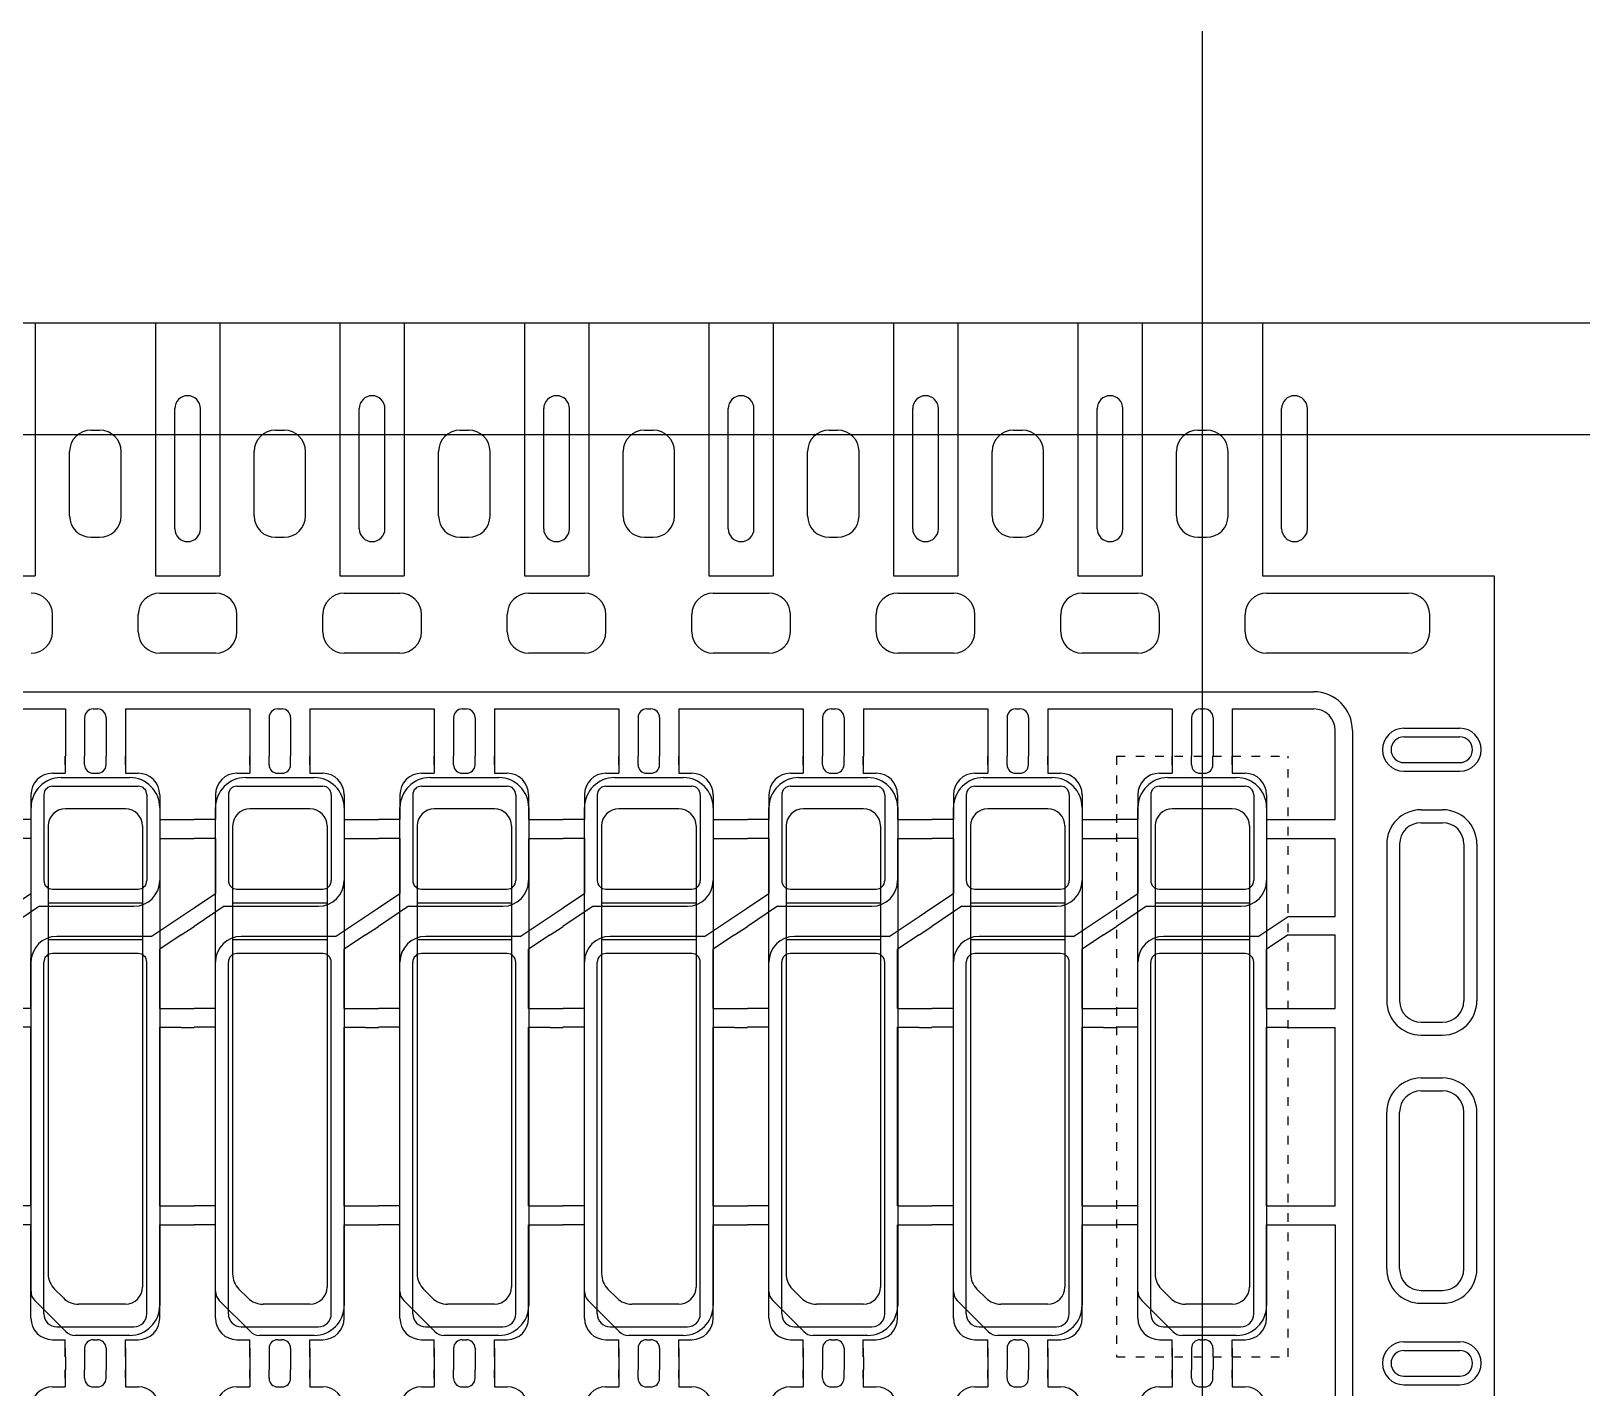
# Model space of a CAD drawing. Header units: millimetres. Extents: x -992 to 1678, y 98 to 1000.
# Drawn here: x -866.94 to -848.86, y 588.96 to 604.77 of the extents above; entities that cross this region are included whole.
import ezdxf

# ---------------------------------------------------------------- set-up
doc = ezdxf.new("R2010")
doc.units = ezdxf.units.MM
for name, pattern in [('CENTER', [10.16, 6.35, -1.27, 1.27, -1.27]), ('DOT2', [0.125, 0, -0.125]), ('HIDDEN', [1.905, 1.27, -0.635])]:
    doc.linetypes.add(name, pattern=pattern)
for name, color, linetype in [('1', 3, 'Continuous'), ('6', 6, 'Continuous'), ('b etching', 1, 'Continuous'), ('CEN', 8, 'CENTER'), ('HID', 1, 'HIDDEN'), ('PPA', 2, 'Continuous')]:
    doc.layers.add(name, color=color, linetype=linetype)

# ---------------------------------------------------------------- blocks, each defined once
blk = doc.blocks.new('e1')
at = {"layer": '1'}
for p, q in [((-947.058, 906.581), (-947.058, 906.481)), ((-947.058, 906.481), (-947.058, 906.581)), ((-947.058, 906.581), (-947.058, 906.381)), ((-946.358, 906.581), (-946.358, 906.481)), ((-946.358, 906.481), (-946.358, 906.581)), ((-946.358, 906.581), (-946.358, 906.381)), ((-946.358, 906.381), (-946.208, 906.381)), ((-947.458, 906.131), (-947.458, 905.841)), ((-945.958, 906.131), (-945.958, 905.841)), ((-947.458, 905.841), (-947.708, 905.841)), ((-945.958, 905.841), (-945.708, 905.841)), ((-947.458, 905.621), (-947.708, 905.621)), ((-947.458, 905.621), (-947.458, 904.981)), ((-945.958, 905.621), (-945.958, 905.131)), ((-945.958, 905.621), (-945.708, 905.621)), ((-947.358, 904.831), (-946.258, 904.831)), ((-946.058, 904.481), (-947.158, 904.481)), ((-945.958, 903.641), (-945.958, 904.331)), ((-947.458, 903.641), (-947.458, 904.231)), ((-947.458, 903.641), (-947.708, 903.641)), ((-945.958, 903.641), (-945.708, 903.641)), ((-947.458, 903.421), (-947.708, 903.421)), ((-947.458, 901.341), (-947.458, 903.421)), ((-945.958, 901.341), (-945.958, 903.421)), ((-945.958, 903.421), (-945.708, 903.421)), ((-947.458, 901.341), (-947.708, 901.341)), ((-945.958, 901.341), (-945.708, 901.341)), ((-947.458, 901.121), (-947.708, 901.121)), ((-947.458, 900.031), (-947.458, 901.121)), ((-945.958, 900.031), (-945.958, 901.121)), ((-945.958, 901.121), (-945.708, 901.121)), ((-947.058, 899.581), (-947.058, 899.781)), ((-946.358, 899.781), (-946.208, 899.781)), ((-946.358, 899.581), (-946.358, 899.781)), ((-947.058, 899.581), (-947.058, 899.681)), ((-947.058, 899.681), (-947.058, 899.581)), ((-946.358, 899.581), (-946.358, 899.681)), ((-946.358, 899.681), (-946.358, 899.581))]:
    blk.add_line(p, q, dxfattribs=at)
at = {"layer": '1', "linetype": 'ByBlock'}
for p, q in [((-946.833, 906.481), (-946.833, 906.581)), ((-946.583, 906.481), (-946.583, 906.581)), ((-947.208, 906.381), (-947.058, 906.381)), ((-946.733, 906.381), (-946.683, 906.381)), ((-947.708, 904.814), (-947.458, 904.981)), ((-947.358, 904.831), (-947.708, 904.597)), ((-946.058, 904.481), (-945.708, 904.714)), ((-945.708, 904.497), (-945.958, 904.331)), ((-947.208, 899.781), (-947.058, 899.781)), ((-946.733, 899.781), (-946.683, 899.781)), ((-946.833, 899.681), (-946.833, 899.581)), ((-946.583, 899.681), (-946.583, 899.581))]:
    blk.add_line(p, q, dxfattribs=at)
for centre, start, end in [((-946.733, 906.481), 180, 270), ((-946.683, 906.481), 270, 0), ((-946.733, 899.681), 90, 180), ((-946.683, 899.681), 0, 90)]:
    blk.add_arc(centre, 0.1, start, end, dxfattribs=at)
at = {"layer": '1'}
for centre, radius, start, end in [((-947.208, 906.131), 0.25, 90, 180), ((-946.208, 906.131), 0.25, 0, 90), ((-946.258, 905.131), 0.3, 270, 0), ((-947.158, 904.181), 0.3, 90, 180), ((-947.208, 900.031), 0.25, 180, 270), ((-946.208, 900.031), 0.25, 270, 0)]:
    blk.add_arc(centre, radius, start, end, dxfattribs=at)
blk = doc.blocks.new('e2')
at = {"layer": 'b etching', "linetype": 'ByBlock'}
for p, q in [((-947.308, 906.131), (-947.308, 905.131)), ((-947.208, 906.231), (-946.208, 906.231)), ((-946.108, 906.131), (-946.108, 905.131)), ((-947.208, 905.031), (-946.208, 905.031)), ((-947.308, 900.081), (-947.308, 904.181)), ((-946.208, 904.281), (-947.208, 904.281)), ((-946.108, 900.081), (-946.108, 904.181)), ((-947.158, 899.931), (-946.258, 899.931))]:
    blk.add_line(p, q, dxfattribs=at)
for centre, radius, start, end in [((-947.208, 906.131), 0.1, 90, 180), ((-946.208, 906.131), 0.1, 360, 90), ((-947.208, 905.131), 0.1, 180, 270), ((-946.208, 905.131), 0.1, 270, 360), ((-947.208, 904.181), 0.1, 90, 180), ((-946.208, 904.181), 0.1, 0, 90), ((-947.158, 900.081), 0.15, 180, 270), ((-946.258, 900.081), 0.15, 270, 0)]:
    blk.add_arc(centre, radius, start, end, dxfattribs=at)

msp = doc.modelspace()

# ---------------------------------------------------------------- linework, layer by layer
at = {"layer": '1', "linetype": 'ByBlock'}
for p, q in [((-876.93553085, 601.37062093), (-847.08553085, 601.37062093)), ((-866.68553085, 597.77062093), (-866.68553085, 597.97062093)), ((-865.68553085, 597.77062093), (-865.68553085, 597.97062093)), ((-864.53553085, 597.77062093), (-864.53553085, 597.97062093)), ((-863.53553085, 597.77062093), (-863.53553085, 597.97062093)), ((-862.38553085, 597.77062093), (-862.38553085, 597.97062093)), ((-861.38553085, 597.77062093), (-861.38553085, 597.97062093)), ((-860.23553085, 597.77062093), (-860.23553085, 597.97062093)), ((-859.23553085, 597.77062093), (-859.23553085, 597.97062093)), ((-858.08553085, 597.77062093), (-858.08553085, 597.97062093)), ((-857.08553085, 597.77062093), (-857.08553085, 597.97062093)), ((-855.93553085, 597.77062093), (-855.93553085, 597.97062093)), ((-854.93553085, 597.77062093), (-854.93553085, 597.97062093)), ((-853.78553085, 597.77062093), (-853.78553085, 597.97062093)), ((-852.78553085, 597.77062093), (-852.78553085, 597.97062093)), ((-850.63553085, 597.77062093), (-850.63553085, 597.97062093)), ((-864.78553085, 597.52062093), (-865.43553085, 597.52062093)), ((-862.63553085, 597.52062093), (-863.28553085, 597.52062093)), ((-860.48553085, 597.52062093), (-861.13553085, 597.52062093)), ((-858.33553085, 597.52062093), (-858.98553085, 597.52062093)), ((-856.18553085, 597.52062093), (-856.83553085, 597.52062093)), ((-854.03553085, 597.52062093), (-854.68553085, 597.52062093)), ((-850.88553085, 597.52062093), (-852.53553085, 597.52062093)), ((-867.98553085, 596.87062093), (-866.53553085, 596.87062093)), ((-866.53553085, 596.87062093), (-866.53553085, 596.32062093)), ((-866.21053085, 596.87062093), (-866.16053085, 596.87062093)), ((-865.83553085, 596.87062093), (-864.38553085, 596.87062093)), ((-865.83553085, 596.87062093), (-865.83553085, 596.32062093)), ((-864.38553085, 596.87062093), (-864.38553085, 596.32062093)), ((-864.06053085, 596.87062093), (-864.01053085, 596.87062093)), ((-863.68553085, 596.87062093), (-862.23553085, 596.87062093)), ((-863.68553085, 596.87062093), (-863.68553085, 596.32062093)), ((-862.23553085, 596.87062093), (-862.23553085, 596.32062093)), ((-861.91053085, 596.87062093), (-861.86053085, 596.87062093)), ((-861.53553085, 596.87062093), (-860.08553085, 596.87062093)), ((-861.53553085, 596.87062093), (-861.53553085, 596.32062093)), ((-860.08553085, 596.87062093), (-860.08553085, 596.32062093)), ((-859.76053085, 596.87062093), (-859.71053085, 596.87062093)), ((-859.38553085, 596.87062093), (-857.93553085, 596.87062093)), ((-859.38553085, 596.87062093), (-859.38553085, 596.32062093)), ((-857.93553085, 596.87062093), (-857.93553085, 596.32062093)), ((-857.61053085, 596.87062093), (-857.56053085, 596.87062093)), ((-857.23553085, 596.87062093), (-855.78553085, 596.87062093)), ((-857.23553085, 596.87062093), (-857.23553085, 596.32062093)), ((-855.78553085, 596.87062093), (-855.78553085, 596.32062093)), ((-855.46053085, 596.87062093), (-855.41053085, 596.87062093)), ((-855.08553085, 596.87062093), (-853.63553085, 596.87062093)), ((-855.08553085, 596.87062093), (-855.08553085, 596.32062093)), ((-853.63553085, 596.87062093), (-853.63553085, 596.32062093)), ((-853.31053085, 596.87062093), (-853.26053085, 596.87062093)), ((-852.93553085, 596.87062093), (-851.98553085, 596.87062093)), ((-852.93553085, 596.87062093), (-852.93553085, 596.32062093)), ((-866.31053085, 596.77062093), (-866.31053085, 596.32062093)), ((-866.06053085, 596.77062093), (-866.06053085, 596.32062093)), ((-864.16053085, 596.77062093), (-864.16053085, 596.32062093)), ((-863.91053085, 596.77062093), (-863.91053085, 596.32062093)), ((-862.01053085, 596.77062093), (-862.01053085, 596.32062093)), ((-861.76053085, 596.77062093), (-861.76053085, 596.32062093)), ((-859.86053085, 596.77062093), (-859.86053085, 596.32062093)), ((-859.61053085, 596.77062093), (-859.61053085, 596.32062093)), ((-857.71053085, 596.77062093), (-857.71053085, 596.32062093)), ((-857.46053085, 596.77062093), (-857.46053085, 596.32062093)), ((-855.56053085, 596.77062093), (-855.56053085, 596.32062093)), ((-855.31053085, 596.77062093), (-855.31053085, 596.32062093)), ((-853.41053085, 596.77062093), (-853.41053085, 596.32062093)), ((-853.16053085, 596.77062093), (-853.16053085, 596.32062093)), ((-851.73553085, 595.58062093), (-851.73553085, 596.62062093)), ((-865.18553085, 595.58062093), (-865.03553085, 595.58062093)), ((-863.03553085, 595.58062093), (-862.88553085, 595.58062093)), ((-860.88553085, 595.58062093), (-860.73553085, 595.58062093)), ((-858.73553085, 595.58062093), (-858.58553085, 595.58062093)), ((-856.58553085, 595.58062093), (-856.43553085, 595.58062093)), ((-854.43553085, 595.58062093), (-854.28553085, 595.58062093)), ((-852.28553085, 595.58062093), (-851.73553085, 595.58062093)), ((-865.18553085, 595.36062093), (-865.03553085, 595.36062093)), ((-863.03553085, 595.36062093), (-862.88553085, 595.36062093)), ((-860.88553085, 595.36062093), (-860.73553085, 595.36062093)), ((-858.73553085, 595.36062093), (-858.58553085, 595.36062093)), ((-856.58553085, 595.36062093), (-856.43553085, 595.36062093)), ((-854.43553085, 595.36062093), (-854.28553085, 595.36062093)), ((-852.28553085, 595.36062093), (-851.73553085, 595.36062093)), ((-851.73553085, 594.45395426), (-851.73553085, 595.36062093)), ((-865.18553085, 594.45395426), (-865.03553085, 594.55395426)), ((-863.03553085, 594.45395426), (-862.88553085, 594.55395426)), ((-860.88553085, 594.45395426), (-860.73553085, 594.55395426)), ((-858.73553085, 594.45395426), (-858.58553085, 594.55395426)), ((-856.58553085, 594.45395426), (-856.43553085, 594.55395426)), ((-854.43553085, 594.45395426), (-854.28553085, 594.55395426)), ((-865.18553085, 594.23728759), (-865.03553085, 594.33728759)), ((-863.03553085, 594.23728759), (-862.88553085, 594.33728759)), ((-860.88553085, 594.23728759), (-860.73553085, 594.33728759)), ((-858.73553085, 594.23728759), (-858.58553085, 594.33728759)), ((-856.58553085, 594.23728759), (-856.43553085, 594.33728759)), ((-854.43553085, 594.23728759), (-854.28553085, 594.33728759)), ((-852.28553085, 594.45395426), (-851.73553085, 594.45395426)), ((-852.28553085, 594.23728759), (-851.73553085, 594.23728759)), ((-851.73553085, 593.38062093), (-851.73553085, 594.23728759)), ((-865.18553085, 593.38062093), (-865.03553085, 593.38062093)), ((-863.03553085, 593.38062093), (-862.88553085, 593.38062093)), ((-860.88553085, 593.38062093), (-860.73553085, 593.38062093)), ((-858.73553085, 593.38062093), (-858.58553085, 593.38062093)), ((-856.58553085, 593.38062093), (-856.43553085, 593.38062093)), ((-854.43553085, 593.38062093), (-854.28553085, 593.38062093)), ((-852.28553085, 593.38062093), (-851.73553085, 593.38062093)), ((-865.18553085, 593.16062093), (-865.03553085, 593.16062093)), ((-863.03553085, 593.16062093), (-862.88553085, 593.16062093)), ((-860.88553085, 593.16062093), (-860.73553085, 593.16062093)), ((-858.73553085, 593.16062093), (-858.58553085, 593.16062093)), ((-856.58553085, 593.16062093), (-856.43553085, 593.16062093)), ((-854.43553085, 593.16062093), (-854.28553085, 593.16062093)), ((-852.28553085, 593.16062093), (-851.73553085, 593.16062093)), ((-851.73553085, 591.08062093), (-851.73553085, 593.16062093)), ((-865.18553085, 591.08062093), (-865.03553085, 591.08062093)), ((-863.03553085, 591.08062093), (-862.88553085, 591.08062093)), ((-860.88553085, 591.08062093), (-860.73553085, 591.08062093)), ((-858.73553085, 591.08062093), (-858.58553085, 591.08062093)), ((-856.58553085, 591.08062093), (-856.43553085, 591.08062093)), ((-854.43553085, 591.08062093), (-854.28553085, 591.08062093)), ((-852.28553085, 591.08062093), (-851.73553085, 591.08062093)), ((-865.18553085, 590.86062093), (-865.03553085, 590.86062093)), ((-863.03553085, 590.86062093), (-862.88553085, 590.86062093)), ((-860.88553085, 590.86062093), (-860.73553085, 590.86062093)), ((-858.73553085, 590.86062093), (-858.58553085, 590.86062093)), ((-856.58553085, 590.86062093), (-856.43553085, 590.86062093)), ((-854.43553085, 590.86062093), (-854.28553085, 590.86062093)), ((-852.28553085, 590.86062093), (-851.73553085, 590.86062093)), ((-851.73553085, 590.86062093), (-851.73553085, 588.43062093)), ((-866.53553085, 589.32062093), (-866.53553085, 589.17062093)), ((-866.31053085, 589.32062093), (-866.31053085, 589.17062093)), ((-866.06053085, 589.32062093), (-866.06053085, 589.17062093)), ((-865.83553085, 589.32062093), (-865.83553085, 589.17062093)), ((-864.38553085, 589.32062093), (-864.38553085, 589.17062093)), ((-864.16053085, 589.32062093), (-864.16053085, 589.17062093)), ((-863.91053085, 589.32062093), (-863.91053085, 589.17062093)), ((-863.68553085, 589.32062093), (-863.68553085, 589.17062093)), ((-862.23553085, 589.32062093), (-862.23553085, 589.17062093)), ((-862.01053085, 589.32062093), (-862.01053085, 589.17062093)), ((-861.76053085, 589.32062093), (-861.76053085, 589.17062093)), ((-861.53553085, 589.32062093), (-861.53553085, 589.17062093)), ((-860.08553085, 589.32062093), (-860.08553085, 589.17062093)), ((-859.86053085, 589.32062093), (-859.86053085, 589.17062093)), ((-859.61053085, 589.32062093), (-859.61053085, 589.17062093)), ((-859.38553085, 589.32062093), (-859.38553085, 589.17062093)), ((-857.93553085, 589.32062093), (-857.93553085, 589.17062093)), ((-857.71053085, 589.32062093), (-857.71053085, 589.17062093)), ((-857.46053085, 589.32062093), (-857.46053085, 589.17062093)), ((-857.23553085, 589.32062093), (-857.23553085, 589.17062093)), ((-855.78553085, 589.32062093), (-855.78553085, 589.17062093)), ((-855.56053085, 589.32062093), (-855.56053085, 589.17062093)), ((-855.31053085, 589.32062093), (-855.31053085, 589.17062093)), ((-855.08553085, 589.32062093), (-855.08553085, 589.17062093)), ((-853.63553085, 589.32062093), (-853.63553085, 589.17062093)), ((-853.41053085, 589.32062093), (-853.41053085, 589.17062093)), ((-853.16053085, 589.32062093), (-853.16053085, 589.17062093)), ((-852.93553085, 589.32062093), (-852.93553085, 589.17062093))]:
    msp.add_line(p, q, dxfattribs=at)
at = {"layer": '1'}
for p, q in [((-865.26053085, 598.97062093), (-865.26053085, 600.37062093)), ((-865.26053085, 598.97062093), (-865.26053085, 600.37062093)), ((-864.96053085, 598.97062093), (-864.96053085, 600.37062093)), ((-864.96053085, 598.97062093), (-864.96053085, 600.37062093)), ((-863.11053085, 598.97062093), (-863.11053085, 600.37062093)), ((-863.11053085, 598.97062093), (-863.11053085, 600.37062093)), ((-862.81053085, 598.97062093), (-862.81053085, 600.37062093)), ((-862.81053085, 598.97062093), (-862.81053085, 600.37062093)), ((-860.96053085, 598.97062093), (-860.96053085, 600.37062093)), ((-860.96053085, 598.97062093), (-860.96053085, 600.37062093)), ((-860.66053085, 598.97062093), (-860.66053085, 600.37062093)), ((-860.66053085, 598.97062093), (-860.66053085, 600.37062093)), ((-858.81053085, 598.97062093), (-858.81053085, 600.37062093)), ((-858.81053085, 598.97062093), (-858.81053085, 600.37062093)), ((-858.51053085, 598.97062093), (-858.51053085, 600.37062093)), ((-858.51053085, 598.97062093), (-858.51053085, 600.37062093)), ((-856.66053085, 598.97062093), (-856.66053085, 600.37062093)), ((-856.66053085, 598.97062093), (-856.66053085, 600.37062093)), ((-856.36053085, 598.97062093), (-856.36053085, 600.37062093)), ((-856.36053085, 598.97062093), (-856.36053085, 600.37062093)), ((-854.51053085, 598.97062093), (-854.51053085, 600.37062093)), ((-854.51053085, 598.97062093), (-854.51053085, 600.37062093)), ((-854.21053085, 598.97062093), (-854.21053085, 600.37062093)), ((-854.21053085, 598.97062093), (-854.21053085, 600.37062093)), ((-852.36053085, 598.97062093), (-852.36053085, 600.37062093)), ((-852.36053085, 598.97062093), (-852.36053085, 600.37062093)), ((-852.06053085, 598.97062093), (-852.06053085, 600.37062093)), ((-852.06053085, 598.97062093), (-852.06053085, 600.37062093)), ((-866.23553085, 600.12062093), (-866.13553085, 600.12062093)), ((-864.08553085, 600.12062093), (-863.98553085, 600.12062093)), ((-861.93553085, 600.12062093), (-861.83553085, 600.12062093)), ((-859.78553085, 600.12062093), (-859.68553085, 600.12062093)), ((-857.63553085, 600.12062093), (-857.53553085, 600.12062093)), ((-855.48553085, 600.12062093), (-855.38553085, 600.12062093)), ((-853.33553085, 600.12062093), (-853.23553085, 600.12062093)), ((-866.48553085, 599.12062093), (-866.48553085, 599.87062093)), ((-865.88553085, 599.12062093), (-865.88553085, 599.87062093)), ((-864.33553085, 599.12062093), (-864.33553085, 599.87062093)), ((-863.73553085, 599.12062093), (-863.73553085, 599.87062093)), ((-862.18553085, 599.12062093), (-862.18553085, 599.87062093)), ((-861.58553085, 599.12062093), (-861.58553085, 599.87062093)), ((-860.03553085, 599.12062093), (-860.03553085, 599.87062093)), ((-859.43553085, 599.12062093), (-859.43553085, 599.87062093)), ((-857.88553085, 599.12062093), (-857.88553085, 599.87062093)), ((-857.28553085, 599.12062093), (-857.28553085, 599.87062093)), ((-855.73553085, 599.12062093), (-855.73553085, 599.87062093)), ((-855.13553085, 599.12062093), (-855.13553085, 599.87062093)), ((-853.58553085, 599.12062093), (-853.58553085, 599.87062093)), ((-852.98553085, 599.12062093), (-852.98553085, 599.87062093)), ((-866.23553085, 598.87062093), (-866.13553085, 598.87062093)), ((-864.08553085, 598.87062093), (-863.98553085, 598.87062093)), ((-861.93553085, 598.87062093), (-861.83553085, 598.87062093)), ((-859.78553085, 598.87062093), (-859.68553085, 598.87062093)), ((-857.63553085, 598.87062093), (-857.53553085, 598.87062093)), ((-855.48553085, 598.87062093), (-855.38553085, 598.87062093)), ((-853.33553085, 598.87062093), (-853.23553085, 598.87062093)), ((-865.43553085, 598.22062093), (-864.78553085, 598.22062093)), ((-863.28553085, 598.22062093), (-862.63553085, 598.22062093)), ((-861.13553085, 598.22062093), (-860.48553085, 598.22062093)), ((-858.98553085, 598.22062093), (-858.33553085, 598.22062093)), ((-856.83553085, 598.22062093), (-856.18553085, 598.22062093)), ((-854.68553085, 598.22062093), (-854.03553085, 598.22062093)), ((-852.53553085, 598.22062093), (-850.88553085, 598.22062093)), ((-850.93553085, 596.54562093), (-850.28553085, 596.54562093)), ((-850.93553085, 596.54562093), (-850.28553085, 596.54562093)), ((-850.93553085, 596.24562093), (-850.28553085, 596.24562093)), ((-850.93553085, 596.24562093), (-850.28553085, 596.24562093)), ((-850.73553085, 595.54562093), (-850.48553085, 595.54562093)), ((-850.98553085, 595.29562093), (-850.98553085, 593.47062093)), ((-850.23553085, 595.29562093), (-850.23553085, 593.47062093)), ((-850.73553085, 593.22062093), (-850.48553085, 593.22062093)), ((-850.73553085, 592.42062093), (-850.48553085, 592.42062093)), ((-850.98553085, 590.34562093), (-850.98553085, 592.17062093)), ((-850.23553085, 590.34562093), (-850.23553085, 592.17062093)), ((-850.73553085, 590.09562093), (-850.48553085, 590.09562093)), ((-850.93553085, 589.39562093), (-850.28553085, 589.39562093)), ((-850.93553085, 589.39562093), (-850.28553085, 589.39562093)), ((-850.93553085, 589.09562093), (-850.28553085, 589.09562093)), ((-850.93553085, 589.09562093), (-850.28553085, 589.09562093))]:
    msp.add_line(p, q, dxfattribs=at)
for centre, radius, start, end in [((-865.11053085, 600.37062093), 0.15, 0, 180), ((-865.11053085, 600.37062093), 0.15, 0, 180), ((-862.96053085, 600.37062093), 0.15, 0, 180), ((-862.96053085, 600.37062093), 0.15, 0, 180), ((-860.81053085, 600.37062093), 0.15, 0, 180), ((-860.81053085, 600.37062093), 0.15, 0, 180), ((-858.66053085, 600.37062093), 0.15, 0, 180), ((-858.66053085, 600.37062093), 0.15, 0, 180), ((-856.51053085, 600.37062093), 0.15, 0, 180), ((-856.51053085, 600.37062093), 0.15, 0, 180), ((-854.36053085, 600.37062093), 0.15, 0, 180), ((-854.36053085, 600.37062093), 0.15, 0, 180), ((-852.21053085, 600.37062093), 0.15, 0, 180), ((-852.21053085, 600.37062093), 0.15, 0, 180), ((-866.23553085, 599.87062093), 0.25, 90, 180), ((-866.13553085, 599.87062093), 0.25, 0, 90), ((-864.08553085, 599.87062093), 0.25, 90, 180), ((-863.98553085, 599.87062093), 0.25, 0, 90), ((-861.93553085, 599.87062093), 0.25, 90, 180), ((-861.83553085, 599.87062093), 0.25, 0, 90), ((-859.78553085, 599.87062093), 0.25, 90, 180), ((-859.68553085, 599.87062093), 0.25, 0, 90), ((-857.63553085, 599.87062093), 0.25, 90, 180), ((-857.53553085, 599.87062093), 0.25, 0, 90), ((-855.48553085, 599.87062093), 0.25, 90, 180), ((-855.38553085, 599.87062093), 0.25, 0, 90), ((-853.33553085, 599.87062093), 0.25, 90, 180), ((-853.23553085, 599.87062093), 0.25, 0, 90), ((-866.23553085, 599.12062093), 0.25, 180, 270), ((-866.13553085, 599.12062093), 0.25, 270, 0), ((-864.08553085, 599.12062093), 0.25, 180, 270), ((-863.98553085, 599.12062093), 0.25, 270, 0), ((-861.93553085, 599.12062093), 0.25, 180, 270), ((-861.83553085, 599.12062093), 0.25, 270, 0), ((-859.78553085, 599.12062093), 0.25, 180, 270), ((-859.68553085, 599.12062093), 0.25, 270, 0), ((-857.63553085, 599.12062093), 0.25, 180, 270), ((-857.53553085, 599.12062093), 0.25, 270, 0), ((-855.48553085, 599.12062093), 0.25, 180, 270), ((-855.38553085, 599.12062093), 0.25, 270, 0), ((-853.33553085, 599.12062093), 0.25, 180, 270), ((-853.23553085, 599.12062093), 0.25, 270, 0), ((-865.11053085, 598.97062093), 0.15, 180, 0), ((-865.11053085, 598.97062093), 0.15, 180, 0), ((-862.96053085, 598.97062093), 0.15, 180, 0), ((-862.96053085, 598.97062093), 0.15, 180, 0), ((-860.81053085, 598.97062093), 0.15, 180, 0), ((-860.81053085, 598.97062093), 0.15, 180, 0), ((-858.66053085, 598.97062093), 0.15, 180, 0), ((-858.66053085, 598.97062093), 0.15, 180, 0), ((-856.51053085, 598.97062093), 0.15, 180, 0), ((-856.51053085, 598.97062093), 0.15, 180, 0), ((-854.36053085, 598.97062093), 0.15, 180, 0), ((-854.36053085, 598.97062093), 0.15, 180, 0), ((-852.21053085, 598.97062093), 0.15, 180, 0), ((-852.21053085, 598.97062093), 0.15, 180, 0), ((-850.93553085, 596.39562093), 0.15, 90, 270), ((-850.93553085, 596.39562093), 0.15, 90, 270), ((-850.28553085, 596.39562093), 0.15, 270, 90), ((-850.28553085, 596.39562093), 0.15, 270, 90), ((-850.73553085, 595.29562093), 0.25, 90, 180), ((-850.48553085, 595.29562093), 0.25, 0, 90), ((-850.73553085, 593.47062093), 0.25, 180, 270), ((-850.48553085, 593.47062093), 0.25, 270, 0), ((-850.73553085, 592.17062093), 0.25, 90, 180), ((-850.48553085, 592.17062093), 0.25, 360, 90), ((-850.73553085, 590.34562093), 0.25, 180, 270), ((-850.48553085, 590.34562093), 0.25, 270, 360), ((-850.93553085, 589.24562093), 0.15, 90, 270), ((-850.93553085, 589.24562093), 0.15, 90, 270), ((-850.28553085, 589.24562093), 0.15, 270, 90), ((-850.28553085, 589.24562093), 0.15, 270, 90)]:
    msp.add_arc(centre, radius, start, end, dxfattribs=at)
at = {"layer": '1', "linetype": 'ByBlock'}
for centre, radius, start, end in [((-866.93553085, 597.97062093), 0.25, 0, 90), ((-865.43553085, 597.97062093), 0.25, 90, 180), ((-864.78553085, 597.97062093), 0.25, 0, 90), ((-863.28553085, 597.97062093), 0.25, 90, 180), ((-862.63553085, 597.97062093), 0.25, 0, 90), ((-861.13553085, 597.97062093), 0.25, 90, 180), ((-860.48553085, 597.97062093), 0.25, 0, 90), ((-858.98553085, 597.97062093), 0.25, 90, 180), ((-858.33553085, 597.97062093), 0.25, 0, 90), ((-856.83553085, 597.97062093), 0.25, 90, 180), ((-856.18553085, 597.97062093), 0.25, 0, 90), ((-854.68553085, 597.97062093), 0.25, 90, 180), ((-854.03553085, 597.97062093), 0.25, 0, 90), ((-852.53553085, 597.97062093), 0.25, 90, 180), ((-850.88553085, 597.97062093), 0.25, 0, 90), ((-866.93553085, 597.77062093), 0.25, 270, 0), ((-865.43553085, 597.77062093), 0.25, 180, 270), ((-864.78553085, 597.77062093), 0.25, 270, 0), ((-863.28553085, 597.77062093), 0.25, 180, 270), ((-862.63553085, 597.77062093), 0.25, 270, 0), ((-861.13553085, 597.77062093), 0.25, 180, 270), ((-860.48553085, 597.77062093), 0.25, 270, 0), ((-858.98553085, 597.77062093), 0.25, 180, 270), ((-858.33553085, 597.77062093), 0.25, 270, 0), ((-856.83553085, 597.77062093), 0.25, 180, 270), ((-856.18553085, 597.77062093), 0.25, 270, 0), ((-854.68553085, 597.77062093), 0.25, 180, 270), ((-854.03553085, 597.77062093), 0.25, 270, 0), ((-852.53553085, 597.77062093), 0.25, 180, 270), ((-850.88553085, 597.77062093), 0.25, 270, 0), ((-866.21053085, 596.77062093), 0.1, 90, 180), ((-866.16053085, 596.77062093), 0.1, 0, 90), ((-864.06053085, 596.77062093), 0.1, 90, 180), ((-864.01053085, 596.77062093), 0.1, 0, 90), ((-861.91053085, 596.77062093), 0.1, 90, 180), ((-861.86053085, 596.77062093), 0.1, 0, 90), ((-859.76053085, 596.77062093), 0.1, 90, 180), ((-859.71053085, 596.77062093), 0.1, 0, 90), ((-857.61053085, 596.77062093), 0.1, 90, 180), ((-857.56053085, 596.77062093), 0.1, 0, 90), ((-855.46053085, 596.77062093), 0.1, 90, 180), ((-855.41053085, 596.77062093), 0.1, 0, 90), ((-853.31053085, 596.77062093), 0.1, 90, 180), ((-853.26053085, 596.77062093), 0.1, 0, 90), ((-851.98553085, 596.62062093), 0.25, 0, 90)]:
    msp.add_arc(centre, radius, start, end, dxfattribs=at)
at = {"layer": '6', "linetype": 'DOT2'}
for p, q in [((-854.28553085, 596.32062093), (-854.28553085, 589.32062093)), ((-854.28553085, 596.32062093), (-852.28553085, 596.32062093)), ((-852.28553085, 589.32062093), (-852.28553085, 596.32062093)), ((-854.28553085, 589.32062093), (-852.28553085, 589.32062093))]:
    msp.add_line(p, q, dxfattribs=at)
at = {"layer": 'CEN', "linetype": 'ByBlock'}
for p, q in [((-853.28553085, 604.77062093), (-853.28553085, 537.97062093)), ((-906.06053085, 600.07062093), (-663.71053085, 600.07062093))]:
    msp.add_line(p, q, dxfattribs=at)
at = {"layer": 'HID', "linetype": 'ByBlock'}
for p, q in [((-901.88553085, 597.07062093), (-851.98553085, 597.07062093)), ((-851.53553085, 596.62062093), (-851.53553085, 546.12062093)), ((-850.93553085, 596.64562093), (-850.28553085, 596.64562093)), ((-850.93553085, 596.14562093), (-850.28553085, 596.14562093)), ((-850.73553085, 595.69562093), (-850.48553085, 595.69562093)), ((-851.13553085, 595.29562093), (-851.13553085, 593.47062093)), ((-850.08553085, 595.29562093), (-850.08553085, 593.47062093)), ((-850.73553085, 593.07062093), (-850.48553085, 593.07062093)), ((-850.73553085, 592.57062093), (-850.48553085, 592.57062093)), ((-851.13553085, 590.34562093), (-851.13553085, 592.17062093)), ((-850.08553085, 590.34562093), (-850.08553085, 592.17062093)), ((-850.73553085, 589.94562093), (-850.48553085, 589.94562093)), ((-850.93553085, 589.49562093), (-850.28553085, 589.49562093)), ((-850.93553085, 588.99562093), (-850.28553085, 588.99562093))]:
    msp.add_line(p, q, dxfattribs=at)
for centre, radius, start, end in [((-851.98553085, 596.62062093), 0.45, 0, 90), ((-850.93553085, 596.39562093), 0.25, 90, 270), ((-850.28553085, 596.39562093), 0.25, 270, 90), ((-850.73553085, 595.29562093), 0.4, 90, 180), ((-850.48553085, 595.29562093), 0.4, 0, 90), ((-850.73553085, 593.47062093), 0.4, 180, 270), ((-850.48553085, 593.47062093), 0.4, 270, 0), ((-850.73553085, 592.17062093), 0.4, 90, 180), ((-850.48553085, 592.17062093), 0.4, 360, 90), ((-850.73553085, 590.34562093), 0.4, 180, 270), ((-850.48553085, 590.34562093), 0.4, 270, 360), ((-850.93553085, 589.24562093), 0.25, 90, 270), ((-850.28553085, 589.24562093), 0.25, 270, 90)]:
    msp.add_arc(centre, radius, start, end, dxfattribs=at)
at = {"layer": 'PPA', "linetype": 'ByBlock'}
for p, q in [((-866.88553085, 601.37062093), (-866.88553085, 598.42062093)), ((-865.48553085, 601.37062093), (-865.48553085, 598.42062093)), ((-864.73553085, 601.37062093), (-864.73553085, 598.42062093)), ((-863.33553085, 601.37062093), (-863.33553085, 598.42062093)), ((-862.58553085, 601.37062093), (-862.58553085, 598.42062093)), ((-861.18553085, 601.37062093), (-861.18553085, 598.42062093)), ((-860.43553085, 601.37062093), (-860.43553085, 598.42062093)), ((-859.03553085, 601.37062093), (-859.03553085, 598.42062093)), ((-858.28553085, 601.37062093), (-858.28553085, 598.42062093)), ((-856.88553085, 601.37062093), (-856.88553085, 598.42062093)), ((-856.13553085, 601.37062093), (-856.13553085, 598.42062093)), ((-854.73553085, 601.37062093), (-854.73553085, 598.42062093)), ((-853.98553085, 601.37062093), (-853.98553085, 598.42062093)), ((-852.58553085, 601.37062093), (-852.58553085, 598.42062093)), ((-867.63553085, 598.42062093), (-866.88553085, 598.42062093)), ((-865.48553085, 598.42062093), (-864.73553085, 598.42062093)), ((-863.33553085, 598.42062093), (-862.58553085, 598.42062093)), ((-861.18553085, 598.42062093), (-860.43553085, 598.42062093)), ((-859.03553085, 598.42062093), (-858.28553085, 598.42062093)), ((-856.88553085, 598.42062093), (-856.13553085, 598.42062093)), ((-854.73553085, 598.42062093), (-853.98553085, 598.42062093)), ((-852.58553085, 598.42062093), (-849.88553085, 598.42062093)), ((-849.88553085, 598.42062093), (-849.88553085, 544.32062093)), ((-866.58553085, 596.07062093), (-865.78553085, 596.07062093)), ((-864.43553085, 596.07062093), (-863.63553085, 596.07062093)), ((-862.28553085, 596.07062093), (-861.48553085, 596.07062093)), ((-860.13553085, 596.07062093), (-859.33553085, 596.07062093)), ((-857.98553085, 596.07062093), (-857.18553085, 596.07062093)), ((-855.83553085, 596.07062093), (-855.03553085, 596.07062093)), ((-853.68553085, 596.07062093), (-852.88553085, 596.07062093)), ((-866.93553085, 590.08275296), (-866.93553085, 595.72062093)), ((-865.83553085, 595.70698456), (-866.53553085, 595.70698456)), ((-865.43553085, 595.72062093), (-865.43553085, 589.92062093)), ((-864.78553085, 590.08275296), (-864.78553085, 595.72062093)), ((-863.68553085, 595.70698456), (-864.38553085, 595.70698456)), ((-863.28553085, 595.72062093), (-863.28553085, 589.92062093)), ((-862.63553085, 590.08275296), (-862.63553085, 595.72062093)), ((-861.53553085, 595.70698456), (-862.23553085, 595.70698456)), ((-861.13553085, 595.72062093), (-861.13553085, 589.92062093)), ((-860.48553085, 590.08275296), (-860.48553085, 595.72062093)), ((-859.38553085, 595.70698456), (-860.08553085, 595.70698456)), ((-858.98553085, 595.72062093), (-858.98553085, 589.92062093)), ((-858.33553085, 590.08275296), (-858.33553085, 595.72062093)), ((-857.23553085, 595.70698456), (-857.93553085, 595.70698456)), ((-856.83553085, 595.72062093), (-856.83553085, 589.92062093)), ((-856.18553085, 590.08275296), (-856.18553085, 595.72062093)), ((-855.08553085, 595.70698456), (-855.78553085, 595.70698456)), ((-854.68553085, 595.72062093), (-854.68553085, 589.92062093)), ((-854.03553085, 590.08275296), (-854.03553085, 595.72062093)), ((-852.93553085, 595.70698456), (-853.63553085, 595.70698456)), ((-852.53553085, 595.72062093), (-852.53553085, 589.92062093)), ((-866.73553085, 595.50698456), (-866.73553085, 590.28781068)), ((-865.63553085, 595.50698456), (-865.63553085, 590.13425729)), ((-864.58553085, 595.50698456), (-864.58553085, 590.28781068)), ((-863.48553085, 595.50698456), (-863.48553085, 590.13425729)), ((-862.43553085, 595.50698456), (-862.43553085, 590.28781068)), ((-861.33553085, 595.50698456), (-861.33553085, 590.13425729)), ((-860.28553085, 595.50698456), (-860.28553085, 590.28781068)), ((-859.18553085, 595.50698456), (-859.18553085, 590.13425729)), ((-858.13553085, 595.50698456), (-858.13553085, 590.28781068)), ((-857.03553085, 595.50698456), (-857.03553085, 590.13425729)), ((-855.98553085, 595.50698456), (-855.98553085, 590.28781068)), ((-854.88553085, 595.50698456), (-854.88553085, 590.13425729)), ((-853.83553085, 595.50698456), (-853.83553085, 590.28781068)), ((-852.73553085, 595.50698456), (-852.73553085, 590.13425729)), ((-866.73553085, 594.61062093), (-865.63553085, 594.61062093)), ((-864.58553085, 594.61062093), (-863.48553085, 594.61062093)), ((-862.43553085, 594.61062093), (-861.33553085, 594.61062093)), ((-860.28553085, 594.61062093), (-859.18553085, 594.61062093)), ((-858.13553085, 594.61062093), (-857.03553085, 594.61062093)), ((-855.98553085, 594.61062093), (-854.88553085, 594.61062093)), ((-853.83553085, 594.61062093), (-852.73553085, 594.61062093)), ((-865.63553085, 594.18062093), (-866.73553085, 594.18062093)), ((-863.48553085, 594.18062093), (-864.58553085, 594.18062093)), ((-861.33553085, 594.18062093), (-862.43553085, 594.18062093)), ((-859.18553085, 594.18062093), (-860.28553085, 594.18062093)), ((-857.03553085, 594.18062093), (-858.13553085, 594.18062093)), ((-854.88553085, 594.18062093), (-855.98553085, 594.18062093)), ((-852.73553085, 594.18062093), (-853.83553085, 594.18062093)), ((-866.89159687, 589.97668695), (-866.52946483, 589.61455491)), ((-866.66230754, 590.11103399), (-866.55875415, 590.0074806)), ((-864.74159687, 589.97668695), (-864.37946483, 589.61455491)), ((-864.51230754, 590.11103399), (-864.40875415, 590.0074806)), ((-862.59159687, 589.97668695), (-862.22946483, 589.61455491)), ((-862.36230754, 590.11103399), (-862.25875415, 590.0074806)), ((-860.44159687, 589.97668695), (-860.07946483, 589.61455491)), ((-860.21230754, 590.11103399), (-860.10875415, 590.0074806)), ((-858.29159687, 589.97668695), (-857.92946483, 589.61455491)), ((-858.06230754, 590.11103399), (-857.95875415, 590.0074806)), ((-856.14159687, 589.97668695), (-855.77946483, 589.61455491)), ((-855.91230754, 590.11103399), (-855.80875415, 590.0074806)), ((-853.99159687, 589.97668695), (-853.62946483, 589.61455491)), ((-853.76230754, 590.11103399), (-853.65875415, 590.0074806)), ((-865.83553085, 589.93425729), (-866.38197746, 589.93425729)), ((-863.68553085, 589.93425729), (-864.23197746, 589.93425729)), ((-861.53553085, 589.93425729), (-862.08197746, 589.93425729)), ((-859.38553085, 589.93425729), (-859.93197746, 589.93425729)), ((-857.23553085, 589.93425729), (-857.78197746, 589.93425729)), ((-855.08553085, 589.93425729), (-855.63197746, 589.93425729)), ((-852.93553085, 589.93425729), (-853.48197746, 589.93425729)), ((-865.78553085, 589.57062093), (-866.42339881, 589.57062093)), ((-863.63553085, 589.57062093), (-864.27339881, 589.57062093)), ((-861.48553085, 589.57062093), (-862.12339881, 589.57062093)), ((-859.33553085, 589.57062093), (-859.97339881, 589.57062093)), ((-857.18553085, 589.57062093), (-857.82339881, 589.57062093)), ((-855.03553085, 589.57062093), (-855.67339881, 589.57062093)), ((-852.88553085, 589.57062093), (-853.52339881, 589.57062093))]:
    msp.add_line(p, q, dxfattribs=at)
for centre, radius, start, end in [((-866.58553085, 595.72062093), 0.35, 90, 180), ((-865.78553085, 595.72062093), 0.35, 0, 90), ((-864.43553085, 595.72062093), 0.35, 90, 180), ((-863.63553085, 595.72062093), 0.35, 0, 90), ((-862.28553085, 595.72062093), 0.35, 90, 180), ((-861.48553085, 595.72062093), 0.35, 0, 90), ((-860.13553085, 595.72062093), 0.35, 90, 180), ((-859.33553085, 595.72062093), 0.35, 0, 90), ((-857.98553085, 595.72062093), 0.35, 90, 180), ((-857.18553085, 595.72062093), 0.35, 0, 90), ((-855.83553085, 595.72062093), 0.35, 90, 180), ((-855.03553085, 595.72062093), 0.35, 0, 90), ((-853.68553085, 595.72062093), 0.35, 90, 180), ((-852.88553085, 595.72062093), 0.35, 0, 90), ((-866.53553085, 595.50698456), 0.2, 90, 180), ((-865.83553085, 595.50698456), 0.2, 0, 90), ((-864.38553085, 595.50698456), 0.2, 90, 180), ((-863.68553085, 595.50698456), 0.2, 0, 90), ((-862.23553085, 595.50698456), 0.2, 90, 180), ((-861.53553085, 595.50698456), 0.2, 0, 90), ((-860.08553085, 595.50698456), 0.2, 90, 180), ((-859.38553085, 595.50698456), 0.2, 0, 90), ((-857.93553085, 595.50698456), 0.2, 90, 180), ((-857.23553085, 595.50698456), 0.2, 0, 90), ((-855.78553085, 595.50698456), 0.2, 90, 180), ((-855.08553085, 595.50698456), 0.2, 0, 90), ((-853.63553085, 595.50698456), 0.2, 90, 180), ((-852.93553085, 595.50698456), 0.2, 0, 90), ((-866.48553085, 590.28781068), 0.25, 180, 225), ((-864.33553085, 590.28781068), 0.25, 180, 225), ((-862.18553085, 590.28781068), 0.25, 180, 225), ((-860.03553085, 590.28781068), 0.25, 180, 225), ((-857.88553085, 590.28781068), 0.25, 180, 225), ((-855.73553085, 590.28781068), 0.25, 180, 225), ((-853.58553085, 590.28781068), 0.25, 180, 225), ((-866.78553085, 590.08275296), 0.15, 180, 225), ((-866.38197746, 590.18425729), 0.25, 225, 270), ((-865.83553085, 590.13425729), 0.2, 270, 0), ((-864.63553085, 590.08275296), 0.15, 180, 225), ((-864.23197746, 590.18425729), 0.25, 225, 270), ((-863.68553085, 590.13425729), 0.2, 270, 0), ((-862.48553085, 590.08275296), 0.15, 180, 225), ((-862.08197746, 590.18425729), 0.25, 225, 270), ((-861.53553085, 590.13425729), 0.2, 270, 0), ((-860.33553085, 590.08275296), 0.15, 180, 225), ((-859.93197746, 590.18425729), 0.25, 225, 270), ((-859.38553085, 590.13425729), 0.2, 270, 0), ((-858.18553085, 590.08275296), 0.15, 180, 225), ((-857.78197746, 590.18425729), 0.25, 225, 270), ((-857.23553085, 590.13425729), 0.2, 270, 0), ((-856.03553085, 590.08275296), 0.15, 180, 225), ((-855.63197746, 590.18425729), 0.25, 225, 270), ((-855.08553085, 590.13425729), 0.2, 270, 0), ((-853.88553085, 590.08275296), 0.15, 180, 225), ((-853.48197746, 590.18425729), 0.25, 225, 270), ((-852.93553085, 590.13425729), 0.2, 270, 0), ((-865.78553085, 589.92062093), 0.35, 270, 0), ((-863.63553085, 589.92062093), 0.35, 270, 0), ((-861.48553085, 589.92062093), 0.35, 270, 0), ((-859.33553085, 589.92062093), 0.35, 270, 0), ((-857.18553085, 589.92062093), 0.35, 270, 0), ((-855.03553085, 589.92062093), 0.35, 270, 0), ((-852.88553085, 589.92062093), 0.35, 270, 0), ((-866.42339881, 589.72062093), 0.15, 225, 270), ((-864.27339881, 589.72062093), 0.15, 225, 270), ((-862.12339881, 589.72062093), 0.15, 225, 270), ((-859.97339881, 589.72062093), 0.15, 225, 270), ((-857.82339881, 589.72062093), 0.15, 225, 270), ((-855.67339881, 589.72062093), 0.15, 225, 270), ((-853.52339881, 589.72062093), 0.15, 225, 270)]:
    msp.add_arc(centre, radius, start, end, dxfattribs=at)

# ---------------------------------------------------------------- block references
at = {"linetype": 'ByBlock'}
for name, p in [('e1', (80.52201547, -310.26006667)), ('e1', (82.67201547, -310.26006667)), ('e1', (84.82201547, -310.26006667)), ('e1', (86.97201547, -310.26006667)), ('e1', (89.12201547, -310.26006667)), ('e1', (91.27201547, -310.26006667)), ('e1', (93.42201547, -310.26006667)), ('e2', (80.52201547, -310.26006667)), ('e2', (82.67201547, -310.26006667)), ('e2', (84.82201547, -310.26006667)), ('e2', (86.97201547, -310.26006667)), ('e2', (89.12201547, -310.26006667)), ('e2', (91.27201547, -310.26006667)), ('e2', (93.42201547, -310.26006667)), ('e1', (80.52201547, -317.41006667)), ('e1', (82.67201547, -317.41006667)), ('e1', (84.82201547, -317.41006667)), ('e1', (86.97201547, -317.41006667)), ('e1', (89.12201547, -317.41006667)), ('e1', (91.27201547, -317.41006667)), ('e1', (93.42201547, -317.41006667))]:
    msp.add_blockref(name, p, dxfattribs=at)

doc.saveas('drawing.dxf')
